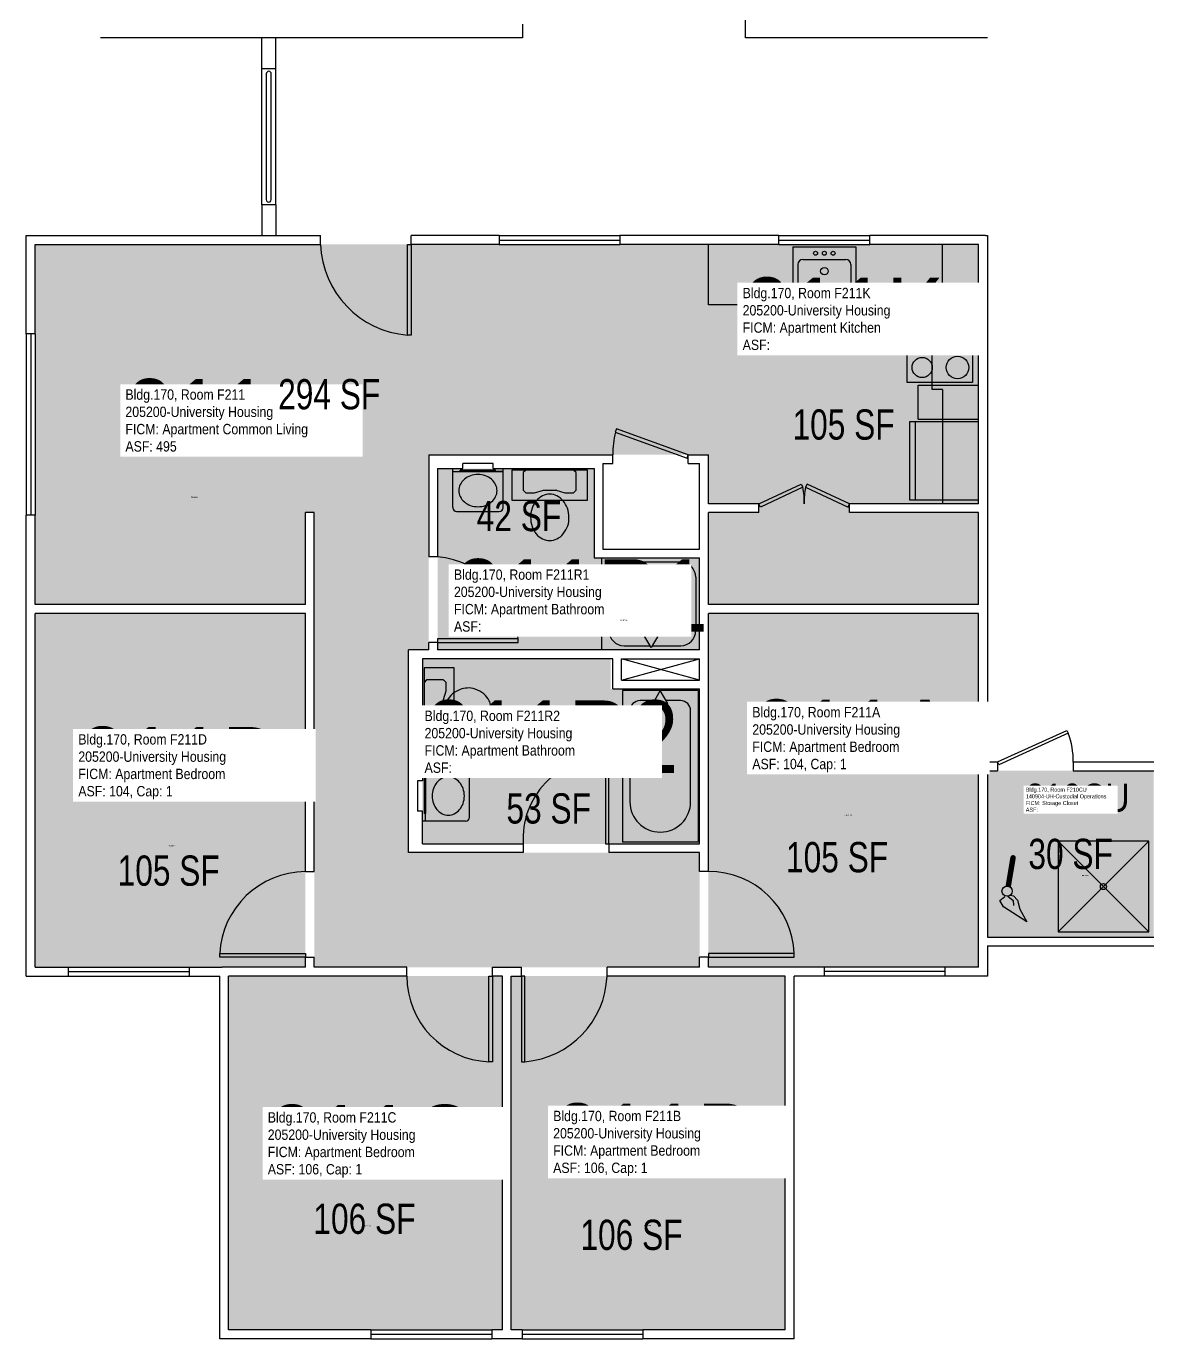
# Model space of a CAD drawing. Header units: inches. Extents: x -56 to 1185, y -144 to 3121.
# Drawn here: x 0 to 448, y -144 to 377 of the extents above; entities that cross this region are included whole.
import ezdxf
from ezdxf.enums import TextEntityAlignment as Align

# ---------------------------------------------------------------- set-up
doc = ezdxf.new("R2010")
doc.units = ezdxf.units.IN
doc.header["$LTSCALE"] = 10
doc.header["$MEASUREMENT"] = 0
doc.layers.get('0').update_dxf_attribs({"linetype": 'CONTINUOUS'})
for name, color, linetype in [('A-DOOR', 2, 'CONTINUOUS'), ('A-FLOR', 3, 'CONTINUOUS'), ('A-GLAZ', 1, 'CONTINUOUS'), ('A-IDEN-ICON', 4, 'CONTINUOUS'), ('A-IDEN-RNUM', 7, 'CONTINUOUS'), ('A-IDEN-SNUM', 4, 'CONTINUOUS'), ('A-IDEN-VNUM', 4, 'CONTINUOUS'), ('A-WALL', 5, 'CONTINUOUS'), ('AREA-TEXT', 3, 'CONTINUOUS'), ('P-SANR-FIXT', 2, 'CONTINUOUS'), ('Rooms-Category-Color', 7, 'CONTINUOUS'), ('Rooms-College-Color', 7, 'CONTINUOUS'), ('Rooms-Department-Color', 7, 'CONTINUOUS'), ('Rooms-Division-Color', 7, 'CONTINUOUS'), ('Rooms-Information', 7, 'CONTINUOUS')]:
    doc.layers.add(name, color=color, linetype=linetype)
doc.styles.add('CP_AREA', font='arial.ttf', dxfattribs={"height": 15})
doc.styles.add('CP_ROOMSNUMBER', font='arial.ttf', dxfattribs={"height": 1})
doc.styles.add('CP_ROOMVNUMBER', font='arial.ttf', dxfattribs={"width": 0.85, "height": 0.075})

# ---------------------------------------------------------------- blocks, each defined once
blk = doc.blocks.new('CPCUST')
at = {"color": 0, "linetype": 'ByBlock'}
for p, q in [((0.0297, -0.0341), (0.0376, -0.0302)), ((0.0376, -0.0302), (0.0533, -0.0324)), ((0.0533, -0.0324), (0.0745, -0.0479)), ((0.0171, -0.0639), (0.02, -0.0466)), ((0.0358, -0.0705), (0.0171, -0.0639)), ((0.0262, -0.0408), (0.0446, -0.0406)), ((0.1117, -0.0625), (0.0358, -0.0705)), ((0.0446, -0.0406), (0.0543, -0.0505)), ((0.0745, -0.0479), (0.1117, -0.0625))]:
    blk.add_line(p, q, dxfattribs=at)
at = {"color": 0, "linetype": 'ByBlock', "const_width": 0.0075}
blk.add_lwpolyline([(-0.0332, 0.0481, 1), (-0.0268, 0.0519, 1)], format="xyb", close=True, dxfattribs=at)
at = {"color": 0, "linetype": 'ByBlock', "const_width": 0.015}
blk.add_lwpolyline([(-0.03, 0.05), (0.01, -0.0193)], dxfattribs=at)
at = {"color": 0, "linetype": 'ByBlock'}
blk.add_circle((0.0158, -0.0313), 0.0141, dxfattribs=at)

msp = doc.modelspace()

# ---------------------------------------------------------------- hatches: boundary and pattern name
at = {"layer": 'Rooms-Category-Color', "true_color": 0x728ef3}
for points in [[(267.3, 3.48), (114.3, 3.47), (114.28, 183.97), (110.78, 183.97), (110.78, 147.47), (3.53, 147.46), (3.52, 290.46), (270.77, 290.48), (270.78, 206.99), (159.78, 206.99), (159.78, 129.47), (151.77, 129.47), (151.77, 48.99), (267.29, 48.98)], [(378.03, 147.49), (270.78, 147.48), (270.78, 183.98), (290.78, 183.98), (290.78, 187.48), (270.78, 187.48), (270.77, 290.48), (378.02, 290.49), (378.03, 187.49), (326.78, 187.48), (326.78, 183.98), (378.03, 183.99), (378.03, 147.49)], [(267.28, 129.48), (163.28, 129.47), (163.28, 201.49), (225.39, 201.49), (225.41, 165.98), (267.28, 165.98)], [(110.79, 143.98), (3.54, 143.98), (3.54, 3.48), (110.79, 3.48)], [(270.79, 3.48), (378.04, 3.48), (378.04, 143.98), (270.79, 143.98)], [(267.29, 52.48), (157.27, 52.49), (157.27, 125.97), (231.91, 125.98), (231.91, 113.98), (267.29, 113.98)], [(447.51, 15.49), (381.52, 15.49), (381.52, 81.49), (447.51, 81.49)], [(80.29, -0.02), (189.04, -0.02), (189.04, -140.52), (80.29, -140.52)], [(192.54, -0.02), (301.29, -0.02), (301.29, -140.52), (192.54, -140.52)]]:
    msp.add_hatch(color=171, dxfattribs=at).paths.add_polyline_path(points)
at = {"layer": 'Rooms-College-Color', "true_color": 0xadadad}
for points in [[(267.3, 3.48), (114.3, 3.47), (114.28, 183.97), (110.78, 183.97), (110.78, 147.47), (3.53, 147.46), (3.52, 290.46), (270.77, 290.48), (270.78, 206.99), (159.78, 206.99), (159.78, 129.47), (151.77, 129.47), (151.77, 48.99), (267.29, 48.98)], [(378.03, 147.49), (270.78, 147.48), (270.78, 183.98), (290.78, 183.98), (290.78, 187.48), (270.78, 187.48), (270.77, 290.48), (378.02, 290.49), (378.03, 187.49), (326.78, 187.48), (326.78, 183.98), (378.03, 183.99), (378.03, 147.49)], [(267.28, 129.48), (163.28, 129.47), (163.28, 201.49), (225.39, 201.49), (225.41, 165.98), (267.28, 165.98)], [(110.79, 143.98), (3.54, 143.98), (3.54, 3.48), (110.79, 3.48)], [(270.79, 3.48), (378.04, 3.48), (378.04, 143.98), (270.79, 143.98)], [(267.29, 52.48), (157.27, 52.49), (157.27, 125.97), (231.91, 125.98), (231.91, 113.98), (267.29, 113.98)], [(447.51, 15.49), (381.52, 15.49), (381.52, 81.49), (447.51, 81.49)], [(80.29, -0.02), (189.04, -0.02), (189.04, -140.52), (80.29, -140.52)], [(192.54, -0.02), (301.29, -0.02), (301.29, -140.52), (192.54, -140.52)]]:
    msp.add_hatch(color=253, dxfattribs=at).paths.add_polyline_path(points)
at = {"layer": 'Rooms-Department-Color', "true_color": 0x604aed}
for points in [[(267.3, 3.48), (114.3, 3.47), (114.28, 183.97), (110.78, 183.97), (110.78, 147.47), (3.53, 147.46), (3.52, 290.46), (270.77, 290.48), (270.78, 206.99), (159.78, 206.99), (159.78, 129.47), (151.77, 129.47), (151.77, 48.99), (267.29, 48.98)], [(378.03, 147.49), (270.78, 147.48), (270.78, 183.98), (290.78, 183.98), (290.78, 187.48), (270.78, 187.48), (270.77, 290.48), (378.02, 290.49), (378.03, 187.49), (326.78, 187.48), (326.78, 183.98), (378.03, 183.99), (378.03, 147.49)], [(267.28, 129.48), (163.28, 129.47), (163.28, 201.49), (225.39, 201.49), (225.41, 165.98), (267.28, 165.98)], [(110.79, 143.98), (3.54, 143.98), (3.54, 3.48), (110.79, 3.48)], [(270.79, 3.48), (378.04, 3.48), (378.04, 143.98), (270.79, 143.98)], [(267.29, 52.48), (157.27, 52.49), (157.27, 125.97), (231.91, 125.98), (231.91, 113.98), (267.29, 113.98)], [(447.51, 15.49), (381.52, 15.49), (381.52, 81.49), (447.51, 81.49)], [(80.29, -0.02), (189.04, -0.02), (189.04, -140.52), (80.29, -140.52)], [(192.54, -0.02), (301.29, -0.02), (301.29, -140.52), (192.54, -140.52)]]:
    msp.add_hatch(color=173, dxfattribs=at).paths.add_polyline_path(points)
at = {"layer": 'Rooms-Division-Color', "true_color": 0x604aed}
for points in [[(267.3, 3.48), (114.3, 3.47), (114.28, 183.97), (110.78, 183.97), (110.78, 147.47), (3.53, 147.46), (3.52, 290.46), (270.77, 290.48), (270.78, 206.99), (159.78, 206.99), (159.78, 129.47), (151.77, 129.47), (151.77, 48.99), (267.29, 48.98)], [(378.03, 147.49), (270.78, 147.48), (270.78, 183.98), (290.78, 183.98), (290.78, 187.48), (270.78, 187.48), (270.77, 290.48), (378.02, 290.49), (378.03, 187.49), (326.78, 187.48), (326.78, 183.98), (378.03, 183.99), (378.03, 147.49)], [(267.28, 129.48), (163.28, 129.47), (163.28, 201.49), (225.39, 201.49), (225.41, 165.98), (267.28, 165.98)], [(110.79, 143.98), (3.54, 143.98), (3.54, 3.48), (110.79, 3.48)], [(270.79, 3.48), (378.04, 3.48), (378.04, 143.98), (270.79, 143.98)], [(267.29, 52.48), (157.27, 52.49), (157.27, 125.97), (231.91, 125.98), (231.91, 113.98), (267.29, 113.98)], [(447.51, 15.49), (381.52, 15.49), (381.52, 81.49), (447.51, 81.49)], [(80.29, -0.02), (189.04, -0.02), (189.04, -140.52), (80.29, -140.52)], [(192.54, -0.02), (301.29, -0.02), (301.29, -140.52), (192.54, -140.52)]]:
    msp.add_hatch(color=173, dxfattribs=at).paths.add_polyline_path(points)

# ---------------------------------------------------------------- linework, layer by layer
at = {"layer": 'A-DOOR'}
for p, q in [((151.35, 254.49), (151.35, 290.49)), ((151.35, 290.49), (152.77, 290.49)), ((152.77, 290.49), (152.77, 254.49)), ((152.77, 254.49), (151.35, 254.49)), ((234.29, 217.29), (233.81, 215.96)), ((233.81, 215.96), (262.29, 205.66)), ((262.77, 206.99), (234.29, 217.29)), ((262.29, 205.66), (262.77, 206.99)), ((290.77, 187.49), (307.62, 195.36)), ((308.22, 194.08), (291.37, 186.21)), ((307.62, 195.36), (308.22, 194.08)), ((309.92, 195.36), (309.33, 194.08)), ((309.33, 194.08), (326.17, 186.21)), ((326.77, 187.49), (309.92, 195.36)), ((291.37, 186.21), (290.77, 187.49)), ((326.17, 186.21), (326.77, 187.49)), ((195.27, 133.9), (163.27, 133.9)), ((163.27, 133.9), (163.27, 132.49)), ((163.27, 132.49), (195.27, 132.49)), ((195.27, 132.49), (195.27, 133.9)), ((385.52, 84.99), (413.05, 97.52)), ((413.58, 96.37), (386.04, 83.84)), ((413.05, 97.52), (413.58, 96.37)), ((229.85, 86.49), (229.85, 52.49)), ((231.27, 86.49), (229.85, 86.49)), ((231.27, 52.49), (231.27, 86.49)), ((386.04, 83.84), (385.52, 84.99)), ((229.85, 52.49), (231.27, 52.49)), ((76.77, 8.9), (110.77, 8.9)), ((76.77, 7.49), (76.77, 8.9)), ((110.77, 7.49), (76.77, 7.49)), ((110.77, 8.9), (110.77, 7.49)), ((304.77, 8.9), (270.77, 8.9)), ((270.77, 8.9), (270.77, 7.49)), ((270.77, 7.49), (304.77, 7.49)), ((304.77, 7.49), (304.77, 8.9)), ((183.6, -34.01), (183.6, -0.01)), ((183.6, -0.01), (185.02, -0.01)), ((185.02, -0.01), (185.02, -34.01)), ((196.52, -0.01), (196.52, -34.01)), ((197.94, -0.01), (196.52, -0.01)), ((197.94, -34.01), (197.94, -0.01)), ((185.02, -34.01), (183.6, -34.01)), ((196.52, -34.01), (197.94, -34.01))]:
    msp.add_line(p, q, dxfattribs=at)
for centre, radius, start, end in [((154.34, 291.96), 37.6, 182.2523, 265.4481), ((279.31, 206.06), 46.56, 167.7303, 178.8634), ((283.1, 188.65), 25.7, 357.3997, 12.2049), ((334.44, 188.65), 25.7, 167.7951, 182.6003), ((159.83, 131.1), 35.55, 4.5172, 84.4478), ((386.45, 85.87), 29.09, 358.2479, 21.1492), ((229.08, 54.61), 31.88, 88.6169, 183.8208), ((111.11, 7.1), 34.38, 90.5585, 177.0038), ((271.03, 7.72), 33.77, 2.005, 90.4328), ((185, -0.06), 33.98, 179.9173, 267.6449), ((195.11, 1.31), 35.43, 274.5723, 357.8654)]:
    msp.add_arc(centre, radius, start, end, dxfattribs=at)
at = {"layer": 'A-FLOR'}
for p, q in [((95.27, 358.23), (95.27, 308.27)), ((97.27, 308.26), (97.27, 358.22)), ((236.27, 117.49), (267.27, 125.99)), ((267.28, 117.49), (236.27, 125.99))]:
    msp.add_line(p, q, dxfattribs=at)
for centre, start, end in [((96.27, 358.22), 0.0021, 180.0011), ((96.27, 308.27), 180.0016, 0.0016)]:
    msp.add_arc(centre, 1, start, end, dxfattribs=at)
at = {"layer": 'A-GLAZ'}
for p, q in [((187.65, 293.99), (235.65, 293.99)), ((187.65, 292.24), (235.65, 292.24)), ((298.77, 293.99), (334.77, 293.99)), ((298.77, 292.24), (334.77, 292.24)), ((187.65, 290.49), (235.65, 290.49)), ((298.77, 290.49), (334.77, 290.49)), ((0.02, 254.99), (0.02, 182.99)), ((1.77, 254.99), (1.77, 182.99)), ((3.52, 254.99), (3.52, 182.99)), ((16.77, 3.49), (64.77, 3.49)), ((16.77, 1.74), (64.77, 1.74)), ((364.77, 3.49), (316.77, 3.49)), ((364.77, 1.74), (316.77, 1.74)), ((16.77, -0.01), (64.77, -0.01)), ((364.77, -0.01), (316.77, -0.01)), ((136.77, -140.51), (184.77, -140.51)), ((196.77, -140.51), (244.77, -140.51)), ((136.77, -142.26), (184.77, -142.26)), ((136.77, -144.01), (184.77, -144.01)), ((196.77, -142.26), (244.77, -142.26)), ((196.77, -144.01), (244.77, -144.01))]:
    msp.add_line(p, q, dxfattribs=at)
at = {"layer": 'A-WALL'}
for p, q in [((285.52, 372.49), (285.52, 395.49)), ((197.02, 377.99), (197.02, 372.49)), ((197.02, 372.49), (29.52, 372.49)), ((93.52, 360.24), (93.52, 372.49)), ((99.02, 360.24), (99.02, 372.49)), ((381.52, 372.5), (285.52, 372.49)), ((99.02, 360.24), (93.52, 360.24)), ((93.52, 306.24), (93.52, 360.24)), ((99.02, 306.24), (99.02, 360.24)), ((93.52, 306.24), (93.52, 293.99)), ((99.02, 306.24), (93.52, 306.24)), ((99.02, 306.24), (99.02, 293.99)), ((0.02, 254.99), (0.02, 293.99)), ((0.02, 293.99), (116.77, 293.99)), ((116.77, 290.49), (116.77, 293.99)), ((152.77, 290.49), (152.77, 293.99)), ((187.65, 293.99), (152.77, 293.99)), ((187.65, 293.99), (187.65, 290.49)), ((235.65, 293.99), (235.65, 290.49)), ((298.77, 293.99), (235.65, 293.99)), ((298.77, 290.49), (298.77, 293.99)), ((334.77, 290.49), (334.77, 293.99)), ((380.77, 293.99), (334.77, 293.99)), ((380.77, 293.99), (381.52, 293.99)), ((381.52, 293.99), (381.52, 84.99)), ((3.52, 254.99), (3.52, 290.49)), ((3.52, 290.49), (116.77, 290.49)), ((187.65, 290.49), (152.77, 290.49)), ((270.77, 290.49), (235.65, 290.49)), ((270.77, 288.49), (270.77, 290.49)), ((298.77, 290.49), (270.77, 290.49)), ((378.02, 290.49), (334.77, 290.49)), ((378.02, 187.49), (378.02, 290.49)), ((3.52, 254.99), (0.02, 254.99)), ((159.77, 206.99), (232.77, 206.99)), ((159.77, 206.99), (159.77, 166.49)), ((173.27, 201.49), (173.27, 203.49)), ((185.27, 203.49), (173.27, 203.49)), ((185.27, 201.49), (185.27, 203.49)), ((228.9, 203.49), (232.77, 203.49)), ((228.9, 203.49), (228.9, 169.49)), ((232.77, 203.49), (232.77, 206.99)), ((262.77, 206.99), (270.77, 206.99)), ((262.77, 203.49), (262.77, 206.99)), ((262.77, 203.49), (267.27, 203.49)), ((267.27, 169.49), (267.27, 203.49)), ((270.77, 187.49), (270.77, 206.99)), ((163.27, 201.49), (173.27, 201.49)), ((163.27, 201.49), (163.27, 166.49)), ((185.27, 201.49), (225.4, 201.49)), ((225.4, 201.49), (225.4, 165.99)), ((0.02, -0.01), (0.02, 182.99)), ((3.52, 182.99), (0.02, 182.99)), ((3.52, 147.49), (3.52, 182.99)), ((110.77, 147.49), (110.77, 183.99)), ((114.27, 183.99), (110.77, 183.99)), ((114.27, 41.49), (114.27, 183.99)), ((290.77, 187.49), (270.77, 187.49)), ((270.77, 147.49), (270.77, 183.99)), ((290.77, 183.99), (270.77, 183.99)), ((290.77, 183.99), (290.77, 187.49)), ((326.77, 183.99), (326.77, 187.49)), ((378.02, 187.49), (326.77, 187.49)), ((378.02, 183.99), (326.77, 183.99)), ((378.02, 147.49), (378.02, 183.99)), ((228.9, 169.49), (267.27, 169.49)), ((163.27, 166.49), (159.77, 166.49)), ((225.4, 165.99), (267.27, 165.99)), ((267.27, 129.49), (267.27, 165.99)), ((110.77, 147.49), (3.52, 147.49)), ((378.02, 147.49), (270.77, 147.49)), ((3.52, 3.49), (3.52, 143.99)), ((110.77, 143.99), (3.52, 143.99)), ((110.77, 41.49), (110.77, 143.99)), ((378.02, 143.99), (270.77, 143.99)), ((270.77, 41.49), (270.77, 143.99)), ((378.02, 3.49), (378.02, 143.99)), ((159.77, 129.49), (159.77, 132.49)), ((163.27, 132.49), (159.77, 132.49)), ((163.27, 132.49), (163.27, 129.49)), ((159.77, 129.49), (151.77, 129.49)), ((151.77, 48.99), (151.77, 129.49)), ((157.27, 125.99), (157.27, 77.49)), ((232.77, 125.99), (157.27, 125.99)), ((267.27, 129.49), (163.27, 129.49)), ((232.77, 113.99), (232.77, 125.99)), ((236.27, 117.49), (236.27, 125.99)), ((236.27, 125.99), (267.27, 125.99)), ((267.27, 117.49), (267.27, 125.99)), ((236.27, 117.49), (267.27, 117.49)), ((232.77, 113.99), (267.27, 113.99)), ((267.27, 52.49), (267.27, 113.99)), ((381.52, 84.99), (385.52, 84.99)), ((385.52, 84.99), (385.52, 81.49)), ((415.52, 84.99), (415.52, 81.49)), ((415.52, 84.99), (447.52, 84.99)), ((381.52, 81.49), (381.52, 15.49)), ((381.52, 81.49), (385.52, 81.49)), ((415.52, 81.49), (447.52, 81.49)), ((157.27, 77.49), (155.27, 77.49)), ((155.27, 77.49), (155.27, 65.49)), ((157.27, 65.49), (155.27, 65.49)), ((157.27, 52.49), (157.27, 65.49)), ((157.27, 52.49), (197.27, 52.49)), ((197.27, 52.49), (197.27, 48.99)), ((231.27, 52.49), (231.27, 48.99)), ((231.27, 52.49), (267.27, 52.49)), ((197.27, 48.99), (151.77, 48.99)), ((267.27, 48.99), (231.27, 48.99)), ((267.27, 41.49), (267.27, 48.99)), ((110.77, 41.49), (114.27, 41.49)), ((270.77, 41.49), (267.27, 41.49)), ((381.52, 15.49), (447.52, 15.49)), ((381.52, 11.99), (381.52, -0.01)), ((381.52, 11.99), (447.52, 11.99)), ((110.77, 3.49), (110.77, 7.49)), ((110.77, 7.49), (114.27, 7.49)), ((114.27, 3.49), (114.27, 7.49)), ((270.77, 7.49), (267.27, 7.49)), ((267.27, 3.49), (267.27, 7.49)), ((270.77, 3.49), (270.77, 7.49)), ((0, 0), (1, 0)), ((0, 0), (1, 0)), ((3.52, 3.49), (16.77, 3.49)), ((16.77, -0.01), (16.77, 3.49)), ((64.77, 3.49), (77.77, 3.49)), ((64.77, -0.01), (64.77, 3.49)), ((110.77, 3.49), (77.77, 3.49)), ((151.02, 3.49), (114.27, 3.49)), ((151.02, -0.01), (151.02, 3.49)), ((185.02, -0.01), (185.02, 3.49)), ((185.02, 3.49), (196.52, 3.49)), ((196.52, -0.01), (196.52, 3.49)), ((230.52, -0.01), (230.52, 3.49)), ((267.27, 3.49), (230.52, 3.49)), ((305.77, 3.49), (270.77, 3.49)), ((316.77, 3.49), (303.77, 3.49)), ((316.77, -0.01), (316.77, 3.49)), ((364.77, -0.01), (364.77, 3.49)), ((378.02, 3.49), (364.77, 3.49)), ((0.02, -0.01), (16.77, -0.01)), ((64.77, -0.01), (76.77, -0.01)), ((76.77, -144.01), (76.77, -0.01)), ((80.27, -140.51), (80.27, -0.01)), ((151.02, -0.01), (80.27, -0.01)), ((189.02, -0.01), (185.02, -0.01)), ((189.02, -140.51), (189.02, -0.01)), ((192.52, -0.01), (196.52, -0.01)), ((192.52, -140.51), (192.52, -0.01)), ((301.27, -0.01), (230.52, -0.01)), ((301.27, -140.51), (301.27, -0.01)), ((316.77, -0.01), (304.77, -0.01)), ((304.77, -144.01), (304.77, -0.01)), ((380.77, -0.01), (364.77, -0.01)), ((381.52, -0.01), (380.77, -0.01)), ((136.77, -140.51), (80.27, -140.51)), ((136.77, -140.51), (136.77, -144.01)), ((189.02, -140.51), (184.77, -140.51)), ((184.77, -140.51), (184.77, -144.01)), ((196.77, -140.51), (192.52, -140.51)), ((196.77, -140.51), (196.77, -144.01)), ((301.27, -140.51), (244.77, -140.51)), ((244.77, -140.51), (244.77, -144.01)), ((136.77, -144.01), (76.77, -144.01)), ((196.77, -144.01), (184.77, -144.01)), ((304.77, -144.01), (244.77, -144.01))]:
    msp.add_line(p, q, dxfattribs=at)
at = {"layer": 'P-SANR-FIXT'}
for p, q in [((270.77, 266.49), (270.77, 290.49)), ((304.27, 289.49), (329.27, 289.49)), ((304.27, 289.49), (304.27, 267.49)), ((329.27, 289.49), (329.27, 267.49)), ((363.61, 268.86), (363.61, 290.49)), ((306.27, 282.49), (306.27, 271.49)), ((308.27, 284.49), (325.27, 284.49)), ((327.27, 282.49), (327.27, 271.49)), ((378.02, 266.49), (270.77, 266.49)), ((329.27, 267.49), (304.27, 267.49)), ((325.27, 269.49), (308.27, 269.49)), ((363.61, 268.86), (359.61, 268.86)), ((359.61, 232.86), (359.61, 268.86)), ((349.61, 235.62), (349.61, 265.62)), ((349.61, 265.62), (375.61, 265.62)), ((375.61, 265.62), (375.61, 235.62)), ((375.61, 235.62), (349.61, 235.62)), ((354.02, 221.11), (354.02, 234.62)), ((354.02, 234.62), (378.02, 234.62)), ((363.61, 232.86), (359.61, 232.86)), ((363.61, 232.86), (363.61, 187.49)), ((378.02, 220.11), (350.52, 220.11)), ((350.52, 220.11), (350.52, 189.11)), ((352.77, 220.11), (352.77, 189.11)), ((354.02, 221.11), (378.02, 221.11)), ((378.02, 189.11), (378.02, 220.11)), ((169.27, 185.99), (169.27, 201.49)), ((169.27, 200.36), (189.27, 200.36)), ((186.27, 200.86), (172.27, 200.86)), ((172.27, 200.36), (172.27, 200.86)), ((189.27, 200.36), (172.27, 200.36)), ((186.27, 200.36), (186.27, 200.86)), ((189.27, 185.99), (189.27, 201.49)), ((192.77, 200.89), (192.77, 188.89)), ((222.77, 200.89), (192.77, 200.89)), ((198.27, 200.89), (197.27, 199.89)), ((197.27, 199.89), (197.27, 192.89)), ((217.27, 200.89), (198.27, 200.89)), ((218.27, 199.89), (217.27, 200.89)), ((218.27, 192.89), (218.27, 199.89)), ((222.77, 188.89), (222.77, 200.89)), ((197.27, 192.89), (198.15, 192.01)), ((201.77, 191.89), (205.27, 192.89)), ((205.27, 192.89), (210.21, 192.89)), ((210.33, 192.87), (213.77, 191.89)), ((217.27, 191.89), (218.27, 192.89)), ((192.77, 188.89), (222.77, 188.89)), ((198.44, 191.89), (201.77, 191.89)), ((213.77, 191.89), (217.27, 191.89)), ((350.52, 189.11), (378.02, 189.11)), ((170.77, 184.49), (187.77, 184.49)), ((228.4, 129.49), (228.4, 165.99)), ((259.77, 164.32), (237.27, 164.32)), ((231.27, 158.32), (231.27, 137.15)), ((265.77, 158.32), (265.77, 137.15)), ((248.02, 130.38), (245.02, 135.58)), ((245.02, 135.58), (251.02, 135.58)), ((251.02, 135.58), (248.02, 130.38)), ((237.27, 131.15), (247.58, 131.15)), ((248.46, 131.15), (259.77, 131.15)), ((157.9, 122.36), (157.9, 92.36)), ((169.9, 122.36), (157.9, 122.36)), ((169.9, 92.36), (169.9, 122.36)), ((158.87, 117.55), (157.9, 116.58)), ((157.9, 116.58), (157.9, 98.15)), ((165.49, 117.55), (158.87, 117.55)), ((166.63, 116.58), (165.77, 117.43)), ((166.63, 113.18), (166.63, 116.58)), ((165.66, 109.79), (166.63, 113.18)), ((165.66, 104.94), (165.66, 109.79)), ((266.65, 113.36), (236.65, 113.36)), ((236.65, 113.36), (236.65, 53.11)), ((251.65, 113.36), (248.65, 108.16)), ((254.65, 108.16), (251.65, 113.36)), ((266.65, 113.36), (266.65, 53.11)), ((166.63, 101.54), (165.66, 104.94)), ((239.6, 105.33), (239.6, 69.18)), ((249.33, 109.34), (243.61, 109.34)), ((248.65, 108.16), (254.65, 108.16)), ((259.68, 109.34), (253.96, 109.34)), ((263.7, 69.18), (263.7, 105.33)), ((166.63, 98.31), (166.63, 101.54)), ((157.9, 98.15), (158.87, 97.18)), ((158.87, 97.18), (165.66, 97.18)), ((165.66, 97.18), (166.51, 98.03)), ((157.9, 92.36), (169.9, 92.36)), ((174.4, 81.49), (157.27, 81.49)), ((158.4, 78.49), (157.9, 78.49)), ((157.9, 78.49), (157.9, 64.49)), ((158.4, 61.49), (158.4, 81.49)), ((158.4, 81.49), (158.4, 64.49)), ((175.9, 62.99), (175.9, 79.99)), ((158.4, 64.49), (157.9, 64.49)), ((174.4, 61.49), (157.27, 61.49)), ((266.65, 53.11), (236.65, 53.11)), ((445.52, 53.49), (409.52, 53.49)), ((409.52, 53.49), (409.52, 17.49)), ((409.52, 53.49), (445.52, 17.49)), ((445.52, 53.49), (409.52, 17.49)), ((445.52, 17.49), (445.52, 53.49)), ((409.52, 17.49), (445.52, 17.49))]:
    msp.add_line(p, q, dxfattribs=at)
for centre, radius in [((313.27, 286.99), 0.791), ((316.77, 286.99), 0.791), ((320.27, 286.99), 0.791), ((316.77, 279.86), 1.5), ((355.61, 259.62), 4.5), ((369.61, 259.62), 4), ((355.61, 241.62), 4), ((369.61, 241.62), 4.5), ((427.52, 35.49), 1.19)]:
    msp.add_circle(centre, radius, dxfattribs=at)
for centre, radius, start, end in [((308.27, 282.49), 2, 90, 180), ((325.27, 282.49), 2, 0, 90), ((308.27, 271.49), 2, 180, 270), ((325.27, 271.49), 2, 270, 0), ((178.83, 191.41), 7.65, 109.2294, 130.1009), ((179.27, 190.14), 9, 90, 109.2294), ((179.27, 190.14), 9, 70.7706, 90), ((179.71, 191.41), 7.65, 49.8991, 70.7706), ((177.09, 192.74), 5.42, 153.8084, 180), ((178.14, 192.22), 6.59, 130.1009, 153.8084), ((180.4, 192.22), 6.59, 26.1916, 49.8991), ((181.45, 192.74), 5.42, 0, 26.1916), ((210.21, 192.47), 0.418, 74.0546, 90), ((177.09, 192.74), 5.42, 180, 206.1916), ((178.14, 193.26), 6.59, 206.1916, 229.8991), ((178.83, 194.07), 7.65, 229.8991, 250.7706), ((179.71, 194.07), 7.65, 289.2294, 310.1009), ((180.4, 193.26), 6.59, 310.1009, 333.8084), ((181.45, 192.74), 5.42, 333.8084, 0), ((198.44, 192.3), 0.418, 225, 270), ((209.6, 182.72), 9.33, 140.5275, 161.1646), ((208.48, 183.63), 7.89, 116.7012, 140.5275), ((207.77, 185.05), 6.3, 90, 116.7012), ((207.77, 185.05), 6.3, 63.2988, 90), ((207.06, 183.63), 7.89, 39.4725, 63.2988), ((205.94, 182.72), 9.33, 18.8354, 39.4725), ((170.77, 185.99), 1.5, 180, 270), ((179.27, 195.34), 9, 250.7706, 270), ((179.27, 195.34), 9, 270, 289.2294), ((187.77, 185.99), 1.5, 270, 0), ((211.35, 182.12), 11.18, 161.1646, 180), ((204.19, 182.12), 11.18, 0, 18.8354), ((211.35, 182.12), 11.18, 180, 198.8354), ((209.6, 181.52), 9.33, 198.8354, 219.4725), ((205.24, 182.1), 10.24, 320.5275, 341.1646), ((206.84, 181.56), 8.55, 341.1646, 3.7754), ((208.48, 180.6), 7.89, 219.4725, 243.2988), ((207.77, 179.19), 6.3, 243.2988, 270), ((207.77, 179.19), 6.3, 270, 296.7012), ((207.06, 180.6), 7.89, 296.7012, 320.5275), ((237.27, 158.32), 6, 90, 180), ((259.77, 158.32), 6, 0, 90), ((237.27, 137.15), 6, 180, 270), ((259.77, 137.15), 6, 270, 0), ((165.49, 117.14), 0.406, 45, 90), ((174.52, 105.49), 8.42, 129.4725, 153.2988), ((175.5, 104.3), 9.96, 108.8354, 129.4725), ((175.02, 108.17), 6.19, 90.0842, 116.2513), ((175.55, 107.05), 7.33, 68.9617, 94.2016), ((174.65, 103.55), 10.93, 50.5275, 71.1646), ((176.25, 105.49), 8.42, 26.7012, 50.5275), ((170.05, 107.74), 3.41, 153.3046, 186.3284), ((170.05, 106.98), 3.41, 173.6716, 206.6954), ((174.52, 109.23), 8.42, 206.7012, 230.5275), ((176.25, 109.23), 8.42, 309.4725, 333.2988), ((180.74, 107.46), 3.53, 358.4619, 30.9247), ((180.74, 107.27), 3.53, 329.0753, 1.5381), ((243.61, 105.33), 4.02, 90, 180), ((259.68, 105.33), 4.02, 0, 90), ((175.5, 110.42), 9.96, 230.5275, 251.1646), ((175.02, 106.56), 6.19, 243.7487, 269.9158), ((175.55, 107.67), 7.33, 265.7984, 291.0383), ((174.65, 111.18), 10.93, 288.8354, 309.4725), ((166.22, 98.31), 0.406, 315, 0), ((168.01, 72.61), 6.59, 116.1916, 139.8991), ((167.5, 73.67), 5.42, 90, 116.1916), ((167.5, 73.67), 5.42, 63.8084, 90), ((166.98, 72.61), 6.59, 40.1009, 63.8084), ((174.4, 79.99), 1.5, 0, 90), ((170.1, 71.49), 9, 160.7706, 180), ((168.82, 71.93), 7.65, 139.8991, 160.7706), ((166.17, 71.93), 7.65, 19.2294, 40.1009), ((164.89, 71.49), 9, 0, 19.2294), ((170.1, 71.49), 9, 180, 199.2294), ((168.82, 71.04), 7.65, 199.2294, 220.1009), ((166.17, 71.04), 7.65, 319.8991, 340.7706), ((164.89, 71.49), 9, 340.7706, 0), ((251.65, 69.18), 12.05, 180, 0), ((168.01, 70.36), 6.59, 220.1009, 243.8084), ((167.5, 69.3), 5.42, 243.8084, 270), ((167.5, 69.3), 5.42, 270, 296.1916), ((166.98, 70.36), 6.59, 296.1916, 319.8991), ((174.4, 62.99), 1.5, 270, 0)]:
    msp.add_arc(centre, radius, start, end, dxfattribs=at)

# ---------------------------------------------------------------- block references
at = {"layer": 'A-IDEN-ICON', "xscale": 144.0000000038253, "yscale": 144.0000000038253, "zscale": 144.0000000038253, "rotation": 320.5016529522425}
msp.add_blockref('CPCUST', (390.42, 38.64), dxfattribs=at)

# ---------------------------------------------------------------- texts
at = {"layer": 'A-IDEN-RNUM', "style": 'CP_ROOMSNUMBER'}
for s, rotation, p in [('0211-K0', 0.3482, (309.29, 261.67)), ('0211-00', 0.2688, (65.38, 189.98)), ('0211-R1', 0.3482, (235.7, 141.11)), ('0211-R2', 0.3482, (181.73, 95.29)), ('0211-A0', 0.236, (324.73, 63.69)), ('0211-D0', 0.2688, (56.47, 51.47)), ('0210-CU', 1.2825, (419.05, 39.74)), ('0211-B0', 0.2688, (245.12, -99.25)), ('0211-C0', 0.236, (133.9, -99.41))]:
    msp.add_text(s, height=0.36, rotation=rotation, dxfattribs=at).set_placement(p)
at = {"layer": 'A-IDEN-SNUM', "style": 'CP_ROOMSNUMBER'}
for s, rotation, p in [('1700F211K0', 0.3482, (309.29, 261.67)), ('1700F21100', 0.2688, (65.38, 189.98)), ('1700F211R1', 0.3482, (235.7, 141.11)), ('1700F211R2', 0.3482, (181.73, 95.29)), ('1700F211A0', 0.236, (324.73, 63.69)), ('1700F211D0', 0.2688, (56.47, 51.47)), ('1700F210CU', 1.2825, (419.05, 39.74)), ('1700F211B0', 0.2688, (245.12, -99.25)), ('1700F211C0', 0.236, (133.9, -99.41))]:
    msp.add_text(s, height=0.36, rotation=rotation, dxfattribs=at).set_placement(p)
at = {"layer": 'A-IDEN-VNUM', "style": 'CP_ROOMVNUMBER', "width": 0.85}
for s, height, p in [('211K', 28.8, (284.35, 248.5)), ('211', 28.8, (39.36, 208.19)), ('211R1', 28.8, (169.76, 136.7)), ('211R2', 28.8, (158.1, 80.62)), ('211A', 28.8, (288.19, 80.89)), ('211D', 28.8, (20.67, 70.1)), ('210CU', 11.143, (396.73, 65.22)), ('211C', 28.8, (95.86, -80.01)), ('211B', 28.8, (209.14, -79.44))]:
    msp.add_text(s, height=height, dxfattribs=at).set_placement(p)
at = {"layer": 'AREA-TEXT', "style": 'CP_AREA', "width": 0.75}
for s, p in [('294 SF', (120.25, 231.01)), ('105 SF', (324.4, 218.98)), ('42 SF', (195.57, 182.64)), ('53 SF', (207.36, 66.55)), ('105 SF', (321.82, 47.2)), ('30 SF', (414.52, 48.49)), ('105 SF', (56.53, 41.86)), ('106 SF', (134.22, -96.37)), ('106 SF', (240.23, -102.75))]:
    msp.add_text(s, height=12, dxfattribs=at).set_placement(p, align=Align.MIDDLE_CENTER)

# ---------------------------------------------------------------- next in the draw order: texts
at = {"layer": 'Rooms-Information', "attachment_point": 7, "style": 'CP_ROOMVNUMBER', "bg_fill": 3, "box_fill_scale": 1.5, "bg_fill_color": 256, "bg_fill_true_color": 13158600, "bg_fill_transparency": 0}
for s, insert, char_height, width in [('Bldg.170, Room F211K^M^J205200-University Housing^M^JFICM: Apartment Kitchen^M^JASF: ', (284.35, 248.5), 4.1143, 92.16), ('Bldg.170, Room F211^M^J205200-University Housing^M^JFICM: Apartment Common Living^M^JASF: 495', (39.36, 208.19), 4.1143, 92.16), ('Bldg.170, Room F211R1^M^J205200-University Housing^M^JFICM: Apartment Bathroom^M^JASF: ', (169.76, 136.7), 4.1143, 92.16), ('Bldg.170, Room F211R2^M^J205200-University Housing^M^JFICM: Apartment Bathroom^M^JASF: ', (158.1, 80.62), 4.1143, 92.16), ('Bldg.170, Room F211A^M^J205200-University Housing^M^JFICM: Apartment Bedroom^M^JASF: 104, Cap: 1', (288.19, 80.89), 4.1143, 92.16), ('Bldg.170, Room F211D^M^J205200-University Housing^M^JFICM: Apartment Bedroom^M^JASF: 104, Cap: 1', (20.67, 70.1), 4.1143, 92.16), ('Bldg.170, Room F210CU^M^J140904-UH-Custodial Operations^M^JFICM: Storage Closet^M^JASF: ', (396.73, 65.22), 1.5919, 35.6584), ('Bldg.170, Room F211C^M^J205200-University Housing^M^JFICM: Apartment Bedroom^M^JASF: 106, Cap: 1', (95.86, -80.01), 4.1143, 92.16), ('Bldg.170, Room F211B^M^J205200-University Housing^M^JFICM: Apartment Bedroom^M^JASF: 106, Cap: 1', (209.14, -79.44), 4.1143, 92.16)]:
    msp.add_mtext(s, dxfattribs=dict(at, insert=insert, char_height=char_height, width=width))

doc.saveas('drawing.dxf')
